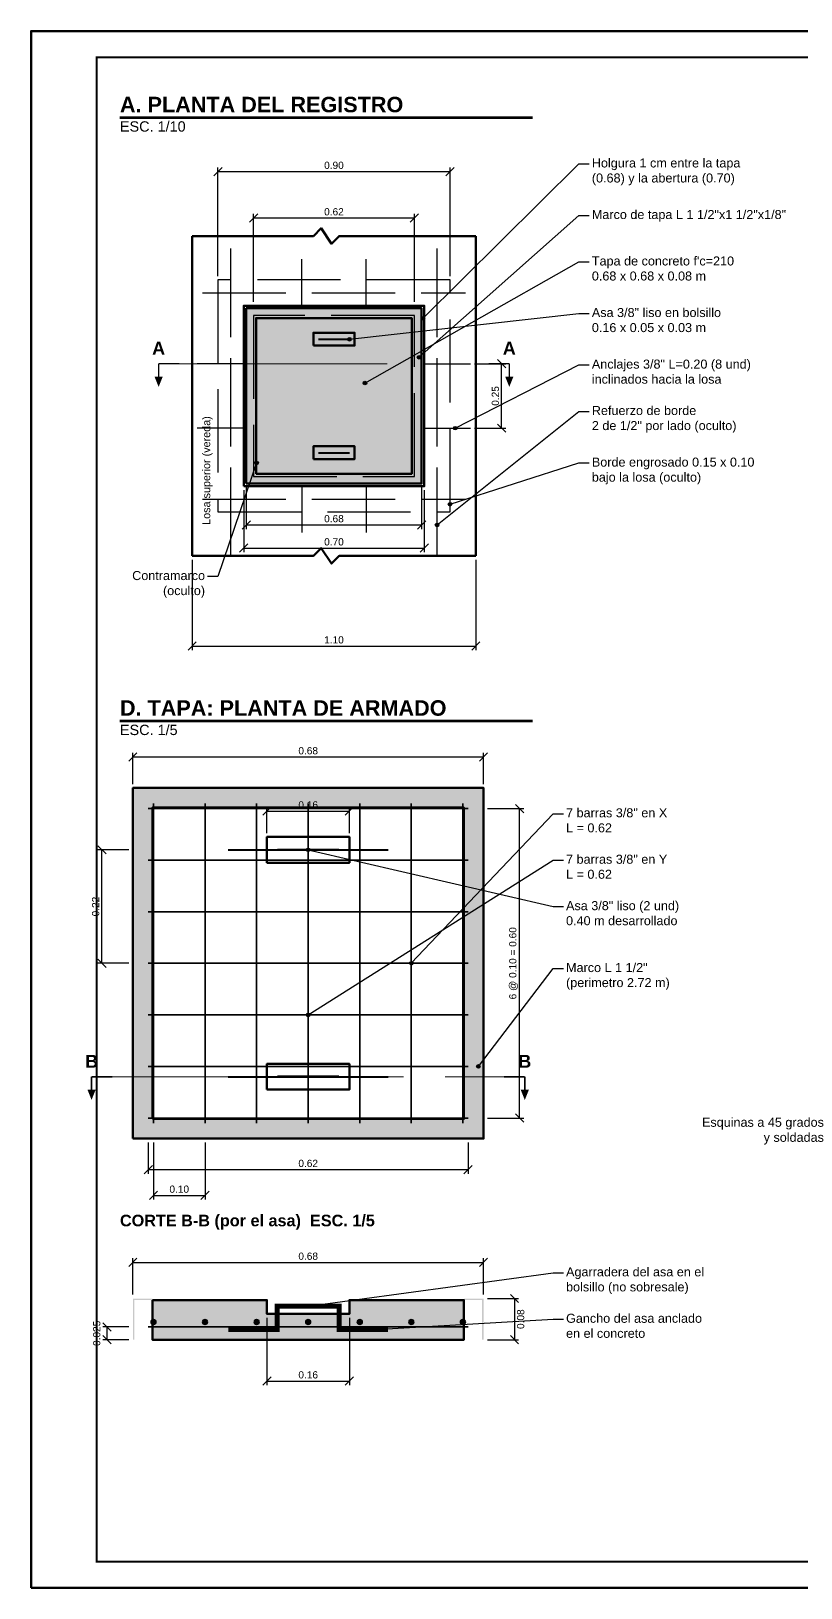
# Model space of a CAD drawing. Header units: metres. Extents: x 349021 to 349543, y 9281040 to 9281959.
# Drawn here: x 349195.98 to 349198.92, y 9281639.79 to 9281645.73 of the extents above; entities that cross this region are included whole.
import ezdxf
from ezdxf.enums import TextEntityAlignment as Align

# ---------------------------------------------------------------- set-up
doc = ezdxf.new("R2010")
doc.units = ezdxf.units.M
doc.header["$LTSCALE"] = 0.25
doc.linetypes.add('CENTER', pattern=[5.08, 3.175, -0.635, 0.635, -0.635])
doc.linetypes.add('DASHED', pattern=[1.524, 1.27, -0.254])
for name, color, linetype, lineweight in [('ACERO', 1, 'CONTINUOUS', 35), ('ACERO_LISO', 30, 'Continuous', 40), ('ACERO_OCULTO', 1, 'DASHED', 25), ('ANGULOS', 5, 'Continuous', 50), ('ANGULOS_OCULTO', 5, 'DASHED', 25), ('CONCRETO', 250, 'CONTINUOUS', 50), ('CONCRETO_ACHURADO', 253, 'Continuous', 13), ('CORTE', 1, 'Continuous', 35), ('COTAS', 94, 'CONTINUOUS', 18), ('EJES', 1, 'CENTER', 18), ('MARCO', 7, 'CONTINUOUS', 50), ('NOTAS_LLAMADA', 30, 'Continuous', 25), ('OCULTO', 8, 'DASHED', 25), ('TEXTO', 7, 'Continuous', 25), ('TITULOS', 160, 'CONTINUOUS', 35)]:
    doc.layers.add(name, color=color, linetype=linetype, lineweight=lineweight)
doc.styles.add('ARIAL', font='arial.ttf')
doc.styles.add('ARIALB', font='arialbd.ttf')

# ---------------------------------------------------------------- blocks, each defined once
blk = doc.blocks.new('_OBLIQUE0')
at = {"color": 0, "linetype": 'BYBLOCK'}
blk.add_line((-0.5, -0.5), (0.5, 0.5), dxfattribs=at)

msp = doc.modelspace()

# ---------------------------------------------------------------- hatches: boundary and pattern name
at = {"layer": 'ACERO'}
h = msp.add_hatch(color=1, dxfattribs=at)
edge = h.paths.add_edge_path()
edge.add_arc((349196.4468, 9281640.8045), 0.00937, 0, 360)
h = msp.add_hatch(color=1, dxfattribs=at)
edge = h.paths.add_edge_path()
edge.add_arc((349196.6436, 9281640.8045), 0.00937, 0, 360)
h = msp.add_hatch(color=1, dxfattribs=at)
edge = h.paths.add_edge_path()
edge.add_arc((349196.8404, 9281640.8045), 0.00937, 0, 360)
h = msp.add_hatch(color=1, dxfattribs=at)
edge = h.paths.add_edge_path()
edge.add_arc((349197.0372, 9281640.8045), 0.00937, 0, 360)
h = msp.add_hatch(color=1, dxfattribs=at)
edge = h.paths.add_edge_path()
edge.add_arc((349197.234, 9281640.8045), 0.00937, 0, 360)
h = msp.add_hatch(color=1, dxfattribs=at)
edge = h.paths.add_edge_path()
edge.add_arc((349197.4308, 9281640.8045), 0.00937, 0, 360)
h = msp.add_hatch(color=1, dxfattribs=at)
edge = h.paths.add_edge_path()
edge.add_arc((349197.6276, 9281640.8045), 0.00937, 0, 360)
at = {"layer": 'ANGULOS'}
h = msp.add_hatch(color=140, dxfattribs=at)
h.paths.add_polyline_path([(349196.801, 9281644.0034), (349197.4702, 9281644.0034), (349197.4702, 9281644.6726), (349196.801, 9281644.6726)])
h.paths.add_polyline_path([(349196.8385, 9281644.0409), (349197.4327, 9281644.0409), (349197.4327, 9281644.6351), (349196.8385, 9281644.6351)], flags=16)
h = msp.add_hatch(color=140, dxfattribs=at)
h.paths.add_polyline_path([(349196.3681, 9281641.5041), (349197.7063, 9281641.5041), (349197.7063, 9281642.8423), (349196.3681, 9281642.8423)])
h.paths.add_polyline_path([(349196.4431, 9281641.5791), (349197.6313, 9281641.5791), (349197.6313, 9281642.7673), (349196.4431, 9281642.7673)], flags=16)
for points in [[(349196.3681, 9281640.894), (349196.4431, 9281640.894), (349196.4431, 9281640.8878), (349196.3743, 9281640.8878), (349196.3743, 9281640.819), (349196.3681, 9281640.819)], [(349197.7063, 9281640.894), (349197.6313, 9281640.894), (349197.6313, 9281640.8878), (349197.7001, 9281640.8878), (349197.7001, 9281640.819), (349197.7063, 9281640.819)]]:
    msp.add_hatch(color=140, dxfattribs=at).paths.add_polyline_path(points)
at = {"layer": 'CONCRETO_ACHURADO'}
for points in [[(349196.8385, 9281644.0409), (349197.4327, 9281644.0409), (349197.4327, 9281644.6351), (349196.8385, 9281644.6351)], [(349196.4431, 9281640.8878), (349196.8798, 9281640.8878), (349196.8798, 9281640.835), (349197.1946, 9281640.835), (349197.1946, 9281640.8878), (349197.6313, 9281640.8878), (349197.6313, 9281640.7366), (349196.4431, 9281640.7366)], [(349196.3681, 9281640.819), (349196.3743, 9281640.819), (349196.3743, 9281640.7366), (349196.3681, 9281640.7366)], [(349197.7001, 9281640.819), (349197.7063, 9281640.819), (349197.7063, 9281640.7366), (349197.7001, 9281640.7366)]]:
    msp.add_hatch(color=254, dxfattribs=at).paths.add_polyline_path(points)
at = {"layer": 'NOTAS_LLAMADA'}
h = msp.add_hatch(color=30, dxfattribs=at)
edge = h.paths.add_edge_path()
edge.add_arc((349197.4751, 9281644.6332), 0.00689, 0, 360)
h = msp.add_hatch(color=30, dxfattribs=at)
edge = h.paths.add_edge_path()
edge.add_arc((349197.1946, 9281644.5545), 0.00689, 0, 360)
h = msp.add_hatch(color=30, dxfattribs=at)
edge = h.paths.add_edge_path()
edge.add_arc((349197.4603, 9281644.4856), 0.00689, 0, 360)
h = msp.add_hatch(color=30, dxfattribs=at)
edge = h.paths.add_edge_path()
edge.add_arc((349197.2537, 9281644.3872), 0.00689, 0, 360)
h = msp.add_hatch(color=30, dxfattribs=at)
edge = h.paths.add_edge_path()
edge.add_arc((349197.5981, 9281644.215), 0.00689, 0, 360)
h = msp.add_hatch(color=30, dxfattribs=at)
edge = h.paths.add_edge_path()
edge.add_arc((349196.8404, 9281644.0822), 0.00689, 0, 360)
h = msp.add_hatch(color=30, dxfattribs=at)
edge = h.paths.add_edge_path()
edge.add_arc((349197.5784, 9281643.9247), 0.00689, 0, 360)
h = msp.add_hatch(color=30, dxfattribs=at)
edge = h.paths.add_edge_path()
edge.add_arc((349197.5292, 9281643.846), 0.00689, 0, 360)
h = msp.add_hatch(color=30, dxfattribs=at)
edge = h.paths.add_edge_path()
edge.add_arc((349197.0372, 9281642.6062), 0.00689, 0, 360)
h = msp.add_hatch(color=30, dxfattribs=at)
edge = h.paths.add_edge_path()
edge.add_arc((349197.4308, 9281642.1732), 0.00689, 0, 360)
h = msp.add_hatch(color=30, dxfattribs=at)
edge = h.paths.add_edge_path()
edge.add_arc((349197.0372, 9281641.9764), 0.00689, 0, 360)
h = msp.add_hatch(color=30, dxfattribs=at)
edge = h.paths.add_edge_path()
edge.add_arc((349197.6866, 9281641.7796), 0.00689, 0, 360)
h = msp.add_hatch(color=30, dxfattribs=at)
edge = h.paths.add_edge_path()
edge.add_arc((349197.0372, 9281640.8645), 0.00689, 0, 360)
h = msp.add_hatch(color=30, dxfattribs=at)
edge = h.paths.add_edge_path()
edge.add_arc((349197.293, 9281640.7759), 0.00689, 0, 360)

# ---------------------------------------------------------------- linework, layer by layer
at = {"color": 94}
for p, q in [((349196.6928, 9281644.7956), (349196.6928, 9281645.2098)), ((349196.6928, 9281645.1941), (349197.5784, 9281645.1941)), ((349197.5784, 9281644.7956), (349197.5784, 9281645.2098)), ((349196.8287, 9281644.6972), (349196.8287, 9281645.0327)), ((349196.8287, 9281645.017), (349197.4425, 9281645.017)), ((349197.4425, 9281644.6972), (349197.4425, 9281645.0327)), ((349197.6719, 9281644.461), (349197.7909, 9281644.461)), ((349197.7752, 9281644.215), (349197.7752, 9281644.461)), ((349197.6719, 9281644.215), (349197.7909, 9281644.215)), ((349196.7912, 9281643.9788), (349196.7912, 9281643.7417)), ((349196.801, 9281643.9887), (349196.801, 9281643.8303)), ((349197.4702, 9281643.9887), (349197.4702, 9281643.8303)), ((349197.48, 9281643.9788), (349197.48, 9281643.7417)), ((349196.801, 9281643.846), (349197.4702, 9281643.846)), ((349196.5944, 9281643.7132), (349196.5944, 9281643.3678)), ((349196.7912, 9281643.7574), (349197.48, 9281643.7574)), ((349197.6768, 9281643.7132), (349197.6768, 9281643.3678)), ((349196.5944, 9281643.3835), (349197.6768, 9281643.3835)), ((349196.3681, 9281642.8571), (349196.3681, 9281642.9761)), ((349196.3681, 9281642.9604), (349197.7063, 9281642.9604)), ((349197.7063, 9281642.8571), (349197.7063, 9281642.9761)), ((349196.8798, 9281642.6701), (349196.8798, 9281642.7695)), ((349196.8798, 9281642.7538), (349197.1946, 9281642.7538)), ((349197.1946, 9281642.6701), (349197.1946, 9281642.7695)), ((349197.7211, 9281642.7636), (349197.8598, 9281642.7636)), ((349197.8441, 9281641.5828), (349197.8441, 9281642.7636)), ((349196.3533, 9281642.6062), (349196.2343, 9281642.6062)), ((349196.25, 9281642.1732), (349196.25, 9281642.6062)), ((349196.3533, 9281642.1732), (349196.2343, 9281642.1732)), ((349197.7211, 9281641.5828), (349197.8598, 9281641.5828)), ((349196.4271, 9281641.4893), (349196.4271, 9281641.3703)), ((349196.4468, 9281641.4893), (349196.4468, 9281641.2719)), ((349196.6436, 9281641.4893), (349196.6436, 9281641.2719)), ((349197.6473, 9281641.4893), (349197.6473, 9281641.3703)), ((349196.4271, 9281641.386), (349197.6473, 9281641.386)), ((349196.4468, 9281641.2876), (349196.6436, 9281641.2876)), ((349196.3681, 9281640.9088), (349196.3681, 9281641.0475)), ((349196.3681, 9281641.0318), (349197.7063, 9281641.0318)), ((349197.7063, 9281640.9088), (349197.7063, 9281641.0475)), ((349197.7211, 9281640.894), (349197.8401, 9281640.894)), ((349197.8244, 9281640.894), (349197.8244, 9281640.7366)), ((349196.8798, 9281640.8202), (349196.8798, 9281640.5634)), ((349197.1946, 9281640.8202), (349197.1946, 9281640.5634)), ((349196.3533, 9281640.7858), (349196.2539, 9281640.7858)), ((349196.3533, 9281640.7366), (349196.2539, 9281640.7366)), ((349196.2697, 9281640.7366), (349196.2697, 9281640.7858)), ((349197.7211, 9281640.7366), (349197.8401, 9281640.7366)), ((349196.8798, 9281640.5791), (349197.1946, 9281640.5791))]:
    msp.add_line(p, q, dxfattribs=at)
at = {"layer": 'ACERO'}
for p, q in [((349196.4271, 9281642.7636), (349197.6473, 9281642.7636)), ((349196.4468, 9281641.5631), (349196.4468, 9281642.7833)), ((349196.6436, 9281641.5631), (349196.6436, 9281642.7833)), ((349196.8404, 9281641.5631), (349196.8404, 9281642.7833)), ((349197.0372, 9281641.5631), (349197.0372, 9281642.7833)), ((349197.234, 9281641.5631), (349197.234, 9281642.7833)), ((349197.4308, 9281641.5631), (349197.4308, 9281642.7833)), ((349197.6276, 9281641.5631), (349197.6276, 9281642.7833)), ((349196.4271, 9281642.5668), (349197.6473, 9281642.5668)), ((349196.4271, 9281642.37), (349197.6473, 9281642.37)), ((349196.4271, 9281642.1732), (349197.6473, 9281642.1732)), ((349196.4271, 9281641.9764), (349197.6473, 9281641.9764)), ((349196.4271, 9281641.7796), (349197.6473, 9281641.7796)), ((349196.4271, 9281641.5828), (349197.6473, 9281641.5828)), ((349196.4271, 9281640.7858), (349197.6473, 9281640.7858))]:
    msp.add_line(p, q, dxfattribs=at)
for centre in [(349196.4468, 9281640.8045), (349196.6436, 9281640.8045), (349196.8404, 9281640.8045), (349197.0372, 9281640.8045), (349197.234, 9281640.8045), (349197.4308, 9281640.8045), (349197.6276, 9281640.8045)]:
    msp.add_circle(centre, 0.00937, dxfattribs=at)
at = {"layer": 'ACERO_LISO'}
for p, q in [((349197.0766, 9281644.5545), (349197.1946, 9281644.5545)), ((349197.0766, 9281644.1215), (349197.1946, 9281644.1215))]:
    msp.add_line(p, q, dxfattribs=at)
for points in [[(349196.7322, 9281642.6062), (349196.9191, 9281642.6062)], [(349197.1553, 9281642.6062), (349197.3422, 9281642.6062)], [(349196.7322, 9281641.7402), (349196.9191, 9281641.7402)], [(349197.1553, 9281641.7402), (349197.3422, 9281641.7402)]]:
    msp.add_lwpolyline(points, dxfattribs=at)
for points, const_width in [([(349196.9191, 9281642.6062), (349197.1553, 9281642.6062)], 0.00984), ([(349196.9191, 9281641.7402), (349197.1553, 9281641.7402)], 0.00984), ([(349196.7322, 9281640.7759), (349196.9191, 9281640.7759), (349196.9191, 9281640.8645), (349197.1553, 9281640.8645), (349197.1553, 9281640.7759), (349197.3422, 9281640.7759)], 0.0187)]:
    msp.add_lwpolyline(points, dxfattribs=dict(at, const_width=const_width))
at = {"layer": 'ACERO_OCULTO'}
for p, q in [((349196.742, 9281643.7476), (349196.742, 9281644.9284)), ((349197.5292, 9281643.7476), (349197.5292, 9281644.9284)), ((349197.0126, 9281644.6824), (349197.0126, 9281644.8595)), ((349197.2586, 9281644.6824), (349197.2586, 9281644.8595)), ((349196.6338, 9281644.7316), (349197.6374, 9281644.7316)), ((349196.7912, 9281644.461), (349196.6141, 9281644.461)), ((349197.48, 9281644.461), (349197.6571, 9281644.461)), ((349196.7912, 9281644.215), (349196.6141, 9281644.215)), ((349197.48, 9281644.215), (349197.6571, 9281644.215)), ((349196.6338, 9281643.9444), (349197.6374, 9281643.9444)), ((349197.0126, 9281643.9936), (349197.0126, 9281643.8165)), ((349197.2586, 9281643.9936), (349197.2586, 9281643.8165))]:
    msp.add_line(p, q, dxfattribs=at)
at = {"layer": 'ANGULOS'}
for points in [[(349196.801, 9281644.0034), (349197.4702, 9281644.0034), (349197.4702, 9281644.6726), (349196.801, 9281644.6726)], [(349196.8385, 9281644.0409), (349197.4327, 9281644.0409), (349197.4327, 9281644.6351), (349196.8385, 9281644.6351)], [(349196.3681, 9281641.5041), (349197.7063, 9281641.5041), (349197.7063, 9281642.8423), (349196.3681, 9281642.8423)], [(349196.4431, 9281641.5791), (349197.6313, 9281641.5791), (349197.6313, 9281642.7673), (349196.4431, 9281642.7673)]]:
    msp.add_lwpolyline(points, close=True, dxfattribs=at)
at = {"layer": 'ANGULOS_OCULTO'}
msp.add_lwpolyline([(349196.8287, 9281644.0311), (349197.4425, 9281644.0311), (349197.4425, 9281644.6449), (349196.8287, 9281644.6449)], close=True, dxfattribs=at)
at = {"layer": 'CONCRETO'}
for points in [[(349196.5944, 9281644.9481), (349197.0569, 9281644.9481), (349197.0864, 9281644.9776), (349197.1258, 9281644.9186), (349197.1553, 9281644.9481), (349197.6768, 9281644.9481)], [(349196.5944, 9281643.7279), (349196.5944, 9281644.9481)], [(349197.6768, 9281643.7279), (349197.6768, 9281644.9481)], [(349196.5944, 9281643.7279), (349197.0569, 9281643.7279), (349197.0864, 9281643.7574), (349197.1258, 9281643.6984), (349197.1553, 9281643.7279), (349197.6768, 9281643.7279)]]:
    msp.add_lwpolyline(points, dxfattribs=at)
for points in [[(349196.7912, 9281643.9936), (349197.48, 9281643.9936), (349197.48, 9281644.6824), (349196.7912, 9281644.6824)], [(349196.8385, 9281644.0409), (349197.4327, 9281644.0409), (349197.4327, 9281644.6351), (349196.8385, 9281644.6351)], [(349197.0569, 9281644.5299), (349197.2143, 9281644.5299), (349197.2143, 9281644.5791), (349197.0569, 9281644.5791)], [(349197.0569, 9281644.0969), (349197.2143, 9281644.0969), (349197.2143, 9281644.1461), (349197.0569, 9281644.1461)], [(349196.8798, 9281642.557), (349197.1946, 9281642.557), (349197.1946, 9281642.6554), (349196.8798, 9281642.6554)], [(349196.8798, 9281641.691), (349197.1946, 9281641.691), (349197.1946, 9281641.7894), (349196.8798, 9281641.7894)], [(349196.4431, 9281640.8878), (349196.8798, 9281640.8878), (349196.8798, 9281640.835), (349197.1946, 9281640.835), (349197.1946, 9281640.8878), (349197.6313, 9281640.8878), (349197.6313, 9281640.7366), (349196.4431, 9281640.7366)]]:
    msp.add_lwpolyline(points, close=True, dxfattribs=at)
at = {"layer": 'CORTE', "const_width": 0.0059}
for points in [[(349196.5452, 9281644.461), (349196.4665, 9281644.461)], [(349196.4665, 9281644.461), (349196.4665, 9281644.4118)], [(349197.726, 9281644.461), (349197.8047, 9281644.461)], [(349197.8047, 9281644.461), (349197.8047, 9281644.4118)], [(349196.2894, 9281641.7402), (349196.2106, 9281641.7402)], [(349196.2106, 9281641.7402), (349196.2106, 9281641.691)], [(349197.785, 9281641.7402), (349197.8638, 9281641.7402)], [(349197.8638, 9281641.7402), (349197.8638, 9281641.691)]]:
    msp.add_lwpolyline(points, dxfattribs=at)
at = {"layer": 'CORTE', "color": 1}
for points in [[(349196.4507, 9281644.4118), (349196.4822, 9281644.4118), (349196.4665, 9281644.3724)], [(349197.789, 9281644.4118), (349197.8205, 9281644.4118), (349197.8047, 9281644.3724)], [(349196.1949, 9281641.691), (349196.2264, 9281641.691), (349196.2106, 9281641.6517)], [(349197.848, 9281641.691), (349197.8795, 9281641.691), (349197.8638, 9281641.6517)]]:
    msp.add_solid(points, dxfattribs=at)
at = {"layer": 'Defpoints'}
for p in [(349196.6928, 9281645.1941), (349196.8287, 9281645.017), (349196.6928, 9281644.7808), (349197.5784, 9281644.7808), (349196.8287, 9281644.6824), (349197.4425, 9281644.6824), (349197.6571, 9281644.461), (349197.6571, 9281644.215), (349197.7752, 9281644.215), (349196.801, 9281644.0034), (349197.4702, 9281644.0034), (349196.7912, 9281643.9936), (349197.48, 9281643.9936), (349196.801, 9281643.846), (349196.5944, 9281643.7279), (349196.7912, 9281643.7574), (349197.6768, 9281643.7279), (349196.5944, 9281643.3835), (349196.3681, 9281642.9604), (349196.3681, 9281642.8423), (349197.7063, 9281642.8423), (349196.8798, 9281642.7538), (349197.7063, 9281642.7636), (349196.8798, 9281642.6554), (349197.1946, 9281642.6554), (349196.3681, 9281642.6062), (349196.25, 9281642.1732), (349196.3681, 9281642.1732), (349197.7063, 9281641.5828), (349197.8441, 9281641.5828), (349196.4271, 9281641.5041), (349196.4468, 9281641.5041), (349196.6436, 9281641.5041), (349197.6473, 9281641.5041), (349196.4271, 9281641.386), (349196.4468, 9281641.2876), (349196.3681, 9281641.0318), (349196.3681, 9281640.894), (349197.7063, 9281640.894), (349197.7063, 9281640.894), (349197.8244, 9281640.894), (349196.8798, 9281640.835), (349197.1946, 9281640.835), (349196.2697, 9281640.7366), (349196.3681, 9281640.7858), (349196.3681, 9281640.7366), (349197.7063, 9281640.7366), (349196.8798, 9281640.5791)]:
    msp.add_point(p, dxfattribs=at)
at = {"layer": 'EJES'}
for p, q in [((349196.5452, 9281644.461), (349197.726, 9281644.461)), ((349196.2894, 9281641.7402), (349197.785, 9281641.7402))]:
    msp.add_line(p, q, dxfattribs=at)
at = {"layer": 'MARCO'}
msp.add_lwpolyline([(349195.98, 9281639.79), (349204.39, 9281639.79), (349204.39, 9281645.73), (349195.98, 9281645.73)], close=True, dxfattribs=at)
at = {"layer": 'MARCO', "const_width": 0.008}
msp.add_lwpolyline([(349196.23, 9281639.89), (349204.29, 9281639.89), (349204.29, 9281645.63), (349196.23, 9281645.63)], close=True, dxfattribs=at)
at = {"layer": 'NOTAS_LLAMADA'}
for points in [[(349197.4751, 9281644.6332), (349198.0704, 9281645.2236), (349198.1098, 9281645.2236)], [(349197.4603, 9281644.4856), (349198.0704, 9281645.0268), (349198.1098, 9281645.0268)], [(349197.2537, 9281644.3872), (349198.0704, 9281644.8497), (349198.1098, 9281644.8497)], [(349197.1946, 9281644.5545), (349198.0704, 9281644.6529), (349198.1098, 9281644.6529)], [(349197.5981, 9281644.215), (349198.0704, 9281644.4561), (349198.1098, 9281644.4561)], [(349197.5292, 9281643.846), (349198.0704, 9281644.279), (349198.1098, 9281644.279)], [(349196.8404, 9281644.0822), (349196.6928, 9281643.6492), (349196.6534, 9281643.6492)], [(349197.5784, 9281643.9247), (349198.0704, 9281644.0822), (349198.1098, 9281644.0822)], [(349197.4308, 9281642.1732), (349197.972, 9281642.7439), (349198.0114, 9281642.7439)], [(349197.0372, 9281642.6062), (349197.972, 9281642.3897), (349198.0114, 9281642.3897)], [(349197.0372, 9281641.9764), (349197.972, 9281642.5668), (349198.0114, 9281642.5668)], [(349197.6866, 9281641.7796), (349197.972, 9281642.1535), (349198.0114, 9281642.1535)], [(349197.0372, 9281640.8645), (349197.972, 9281640.9924), (349198.0114, 9281640.9924)], [(349197.293, 9281640.7759), (349197.972, 9281640.8153), (349198.0114, 9281640.8153)]]:
    msp.add_lwpolyline(points, dxfattribs=at)
for centre in [(349197.4751, 9281644.6332), (349197.1946, 9281644.5545), (349197.4603, 9281644.4856), (349197.2537, 9281644.3872), (349197.5981, 9281644.215), (349196.8404, 9281644.0822), (349197.5784, 9281643.9247), (349197.5292, 9281643.846), (349197.0372, 9281642.6062), (349197.4308, 9281642.1732), (349197.0372, 9281641.9764), (349197.6866, 9281641.7796), (349197.0372, 9281640.8645), (349197.293, 9281640.7759)]:
    msp.add_circle(centre, 0.00689, dxfattribs=at)
at = {"layer": 'OCULTO'}
for p, q in [((349196.742, 9281643.7279), (349196.742, 9281644.9481)), ((349197.5292, 9281643.7279), (349197.5292, 9281644.9481))]:
    msp.add_line(p, q, dxfattribs=at)
for points in [[(349196.6928, 9281643.8952), (349197.5784, 9281643.8952), (349197.5784, 9281644.7808), (349196.6928, 9281644.7808)], [(349196.801, 9281644.0034), (349197.4702, 9281644.0034), (349197.4702, 9281644.6726), (349196.801, 9281644.6726)]]:
    msp.add_lwpolyline(points, close=True, dxfattribs=at)
at = {"layer": 'TITULOS', "lineweight": 70}
for p, q in [((349196.3189, 9281645.4007), (349197.8933, 9281645.4007)), ((349196.3189, 9281643.0982), (349197.8933, 9281643.0982))]:
    msp.add_line(p, q, dxfattribs=at)

# ---------------------------------------------------------------- block references
at = {"layer": 'COTAS', "color": 94, "xscale": 0.031488, "yscale": 0.031488, "zscale": 0.00984}
for p in [(349196.6928, 9281645.1941), (349197.5784, 9281645.1941), (349196.8287, 9281645.017), (349197.4425, 9281645.017), (349196.801, 9281643.846), (349197.4702, 9281643.846), (349196.7912, 9281643.7574), (349197.48, 9281643.7574), (349196.5944, 9281643.3835), (349197.6768, 9281643.3835), (349196.3681, 9281642.9604), (349197.7063, 9281642.9604), (349196.8798, 9281642.7538), (349197.1946, 9281642.7538), (349196.4271, 9281641.386), (349197.6473, 9281641.386), (349196.4468, 9281641.2876), (349196.6436, 9281641.2876), (349196.3681, 9281641.0318), (349197.7063, 9281641.0318), (349196.8798, 9281640.5791), (349197.1946, 9281640.5791)]:
    msp.add_blockref('_OBLIQUE0', p, dxfattribs=at)
at = {"layer": 'COTAS', "color": 94, "xscale": 0.031488, "yscale": 0.031488, "zscale": 0.00984, "rotation": 90}
for p in [(349197.7752, 9281644.461), (349197.7752, 9281644.215), (349197.8441, 9281642.7636), (349196.25, 9281642.6062), (349196.25, 9281642.1732), (349197.8441, 9281641.5828), (349197.8244, 9281640.894), (349196.2697, 9281640.7858), (349196.2697, 9281640.7366), (349197.8244, 9281640.7366)]:
    msp.add_blockref('_OBLIQUE0', p, dxfattribs=at)

# ---------------------------------------------------------------- texts
at = {"layer": 'CORTE', "style": 'ARIALB'}
for s, p in [('A', (349196.4665, 9281644.4807)), ('A', (349197.8047, 9281644.4807)), ('B', (349196.2106, 9281641.7599)), ('B', (349197.8638, 9281641.7599))]:
    msp.add_text(s, height=0.0492, dxfattribs=at).set_placement(p, align=Align.BOTTOM_CENTER)
at = {"layer": 'COTAS', "color": 7, "char_height": 0.02755, "attachment_point": 5, "style": 'ARIAL'}
for s, insert in [('0.90', (349197.1356, 9281645.2177)), ('0.62', (349197.1356, 9281645.0406)), ('0.68', (349197.1356, 9281643.8696)), ('0.70', (349197.1356, 9281643.7811)), ('1.10', (349197.1356, 9281643.4071)), ('0.68', (349197.0372, 9281642.984)), ('0.16', (349197.0372, 9281642.7774)), ('0.62', (349197.0372, 9281641.4096)), ('0.10', (349196.5452, 9281641.3112)), ('0.68', (349197.0372, 9281641.0554)), ('0.16', (349197.0372, 9281640.6027))]:
    msp.add_mtext(s, dxfattribs=dict(at, insert=insert))
at = {"layer": 'COTAS', "color": 7, "attachment_point": 5, "rotation": 90, "style": 'ARIAL'}
for s, insert, char_height in [('0.25', (349197.7516, 9281644.338), 0.02755), ('0.22', (349196.2264, 9281642.3897), 0.02755), ('6 @ 0.10 = 0.60', (349197.8205, 9281642.1732), 0.027552), ('0.025', (349196.2303, 9281640.7612), 0.02755), ('0.08', (349197.848, 9281640.8153), 0.02755)]:
    msp.add_mtext(s, dxfattribs=dict(at, insert=insert, char_height=char_height))
at = {"layer": 'TEXTO', "style": 'ARIAL'}
msp.add_text('Losa superior (vereda)', height=0.02952, rotation=90, dxfattribs=at).set_placement((349196.6633, 9281643.846))
at = {"layer": 'TEXTO', "char_height": 0.03444, "style": 'ARIAL'}
for s, insert, width, attachment_point in [('Holgura 1 cm entre la tapa\\P(0.68) y la abertura (0.70)', (349198.1196, 9281645.2443), 0.80688, 1), ('Marco de tapa L 1 1/2"x1 1/2"x1/8"', (349198.1196, 9281645.0475), 0.80688, 1), ("Tapa de concreto f'c=210\\P0.68 x 0.68 x 0.08 m", (349198.1196, 9281644.8703), 0.80688, 1), ('Asa 3/8" liso en bolsillo\\P0.16 x 0.05 x 0.03 m', (349198.1196, 9281644.6735), 0.80688, 1), ('Anclajes 3/8" L=0.20 (8 und)\\Pinclinados hacia la losa', (349198.1196, 9281644.4767), 0.80688, 1), ('Refuerzo de borde\\P2 de 1/2" por lado (oculto)', (349198.1196, 9281644.2996), 0.80688, 1), ('Borde engrosado 0.15 x 0.10\\Pbajo la losa (oculto)', (349198.1196, 9281644.1028), 0.80688, 1), ('Contramarco\\P(oculto)', (349196.6436, 9281643.6699), 0.2952, 3), ('7 barras 3/8" en X\\PL = 0.62', (349198.0212, 9281642.7646), 0.8364, 1), ('7 barras 3/8" en Y\\PL = 0.62', (349198.0212, 9281642.5875), 0.8364, 1), ('Asa 3/8" liso (2 und)\\P0.40 m desarrollado', (349198.0212, 9281642.4103), 0.8364, 1), ('Marco L 1 1/2"\\P(perimetro 2.72 m)', (349198.0212, 9281642.1742), 0.8364, 1), ('Esquinas a 45 grados\\Py soldadas', (349199.0052, 9281641.5838), 0.5412, 3), ('Agarradera del asa en el\\Pbolsillo (no sobresale)', (349198.0212, 9281641.0131), 0.8364, 1), ('Gancho del asa anclado\\Pen el concreto', (349198.0212, 9281640.8359), 0.8364, 1)]:
    msp.add_mtext(s, dxfattribs=dict(at, insert=insert, width=width, attachment_point=attachment_point))
at = {"layer": 'TITULOS'}
for s, height, style, p in [('A. PLANTA DEL REGISTRO', 0.05904, 'ARIALB', (349196.3189, 9281645.4204)), ('ESC. 1/10', 0.03936, 'ARIAL', (349196.3189, 9281645.3466)), ('D. TAPA: PLANTA DE ARMADO', 0.05904, 'ARIALB', (349196.3189, 9281643.1178)), ('ESC. 1/5', 0.03936, 'ARIAL', (349196.3189, 9281643.044)), ('CORTE B-B (por el asa)  ESC. 1/5', 0.04428, 'ARIALB', (349196.3189, 9281641.1695))]:
    msp.add_text(s, height=height, dxfattribs=dict(at, style=style)).set_placement(p)

doc.saveas('drawing.dxf')
